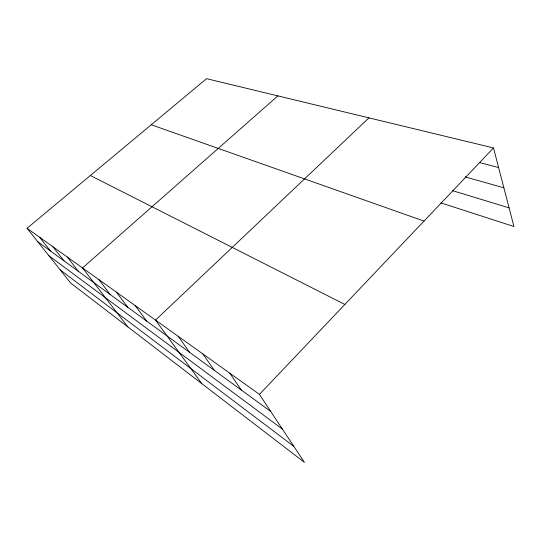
<?xml version="1.0" encoding="UTF-8"?>
<svg xmlns="http://www.w3.org/2000/svg" width="541" height="541" viewBox="0 0 541 541"><rect width="100%" height="100%" fill="white"/><g stroke="black" fill="none" stroke-linecap="round" stroke-linejoin="round"><path stroke-width="0.81" d="M259.437 394.382L493.5 147.936L206.554 78.668L27.05 228.275L70.661 283.038L304.387 462.332L259.437 394.382L27.05 228.275M368.948 117.87L155.524 320.103L201.82 383.65M277.885 95.885L82.543 267.937L127.913 326.96M479.407 162.523L498.606 167.554M465.145 176.853L503.881 187.842M452.628 190.682L509.095 207.879M440.888 202.875L513.95 226.53L493.5 147.936M151.25 124.761L424.016 221.1M90.354 175.514L344.847 304.455M37.769 241.732L270.77 411.512M48.967 255.798L282.409 429.108M60.146 269.837L293.831 446.366M39.635 237.269L50.489 251.004M53.025 246.838L64.007 260.85M67.3 257.043L78.404 271.339M98.854 279.596L110.181 294.5M116.362 292.113L127.784 307.322M135.203 305.577L146.692 321.104M178.205 336.313L189.763 352.489M202.889 353.963L214.432 370.457M229.857 373.236L241.327 390.054"/></g></svg>
